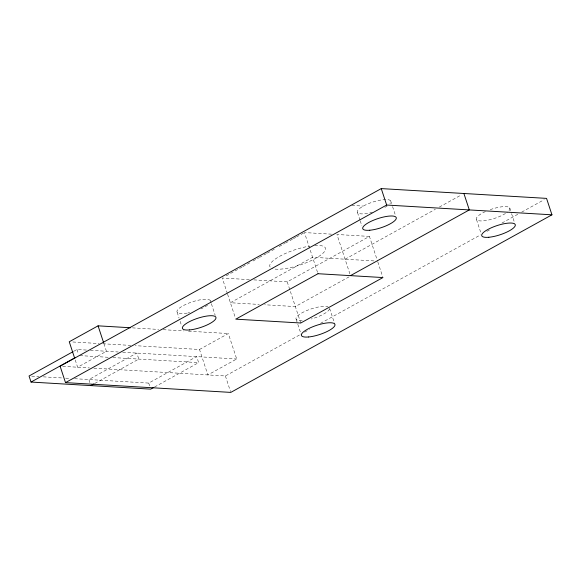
<?xml version="1.0" encoding="UTF-8"?>
<svg xmlns="http://www.w3.org/2000/svg" width="581" height="581" viewBox="0 0 581 581"><rect width="100%" height="100%" fill="white"/><g stroke="black" fill="none" stroke-linecap="round" stroke-linejoin="round"><path stroke-width="0.44" stroke-dasharray="2.9 2.18" d="M73.838 351.236L76.983 349.501L86.801 350.082M226.22 275.837L242.023 267.093M242.814 266.657L249.924 262.728M253.091 260.978L258.625 257.92M259.409 257.485L266.526 253.548M267.318 253.113L276.011 248.305M279.17 246.555L284.705 243.497M285.496 243.061L292.606 239.125M293.398 238.689L295.765 237.375M296.557 236.939L303.674 233.01M94.805 383.424L138.808 359.094L136.818 353.037L88.886 379.546L89.881 382.574M253.846 279.889L287.225 281.865L369.422 236.416L377.548 261.123M345.063 259.206L435.38 209.262M439.345 207.068L461.525 194.802M199.501 349.479L228.318 333.545L236.692 358.993L207.875 374.934L199.501 349.479L135.286 345.68M74.593 378.696L148.721 383.082L196.654 356.581L198.644 362.631L154.64 386.968M349.094 276.854L295.351 306.572L264.675 304.764M93.904 368.187L225.392 375.965L299.89 334.772M304.647 332.143L309.397 329.514M320.494 323.377L480.581 234.855M486.922 231.354L490.088 229.597M501.977 223.024L517.802 214.28M521.68 212.13L544.215 199.668M351.832 205.405L363.307 206.088M331.526 234.172L304.459 232.567L317.989 273.716M369.422 236.416L336.944 234.492L350.198 274.813M373.939 260.913L312.585 257.281L230.388 302.73L259.264 304.437M249.336 279.621L222.269 278.023L227.309 293.361M132.446 327.873L158.671 329.427M163.196 329.688L184.003 330.923M188.52 331.192L228.318 333.545M72.872 341.991L99.104 343.538M102.721 343.756L130.761 345.412M90.375 350.292L118.197 351.984M122.722 352.253L236.692 358.993M79.866 355.608L108.444 357.3M112.91 357.562L198.644 362.631M62.726 366.342L89.38 367.918M31.73 376.161L38.876 376.582M43.343 376.851L62.094 377.962M65.668 378.173L70.134 378.434M509.69 207.896L511.309 212.828M511.578 213.648L514.817 223.511M476.522 219.64L480.843 232.785M390.679 200.859L392.298 205.783M392.567 206.604L395.269 214.825M377.817 261.944L382.944 277.558M357.511 212.595L359.937 219.988M360.213 220.809L361.832 225.74M329.623 308.438L334.758 324.045M287.225 281.865L300.755 323.007M296.187 319.354L297.537 323.464M297.806 324.285L301.321 334.968M227.592 294.211L235.523 318.344M210.344 300.573L211.157 303.042M211.426 303.863L215.21 315.367M225.392 375.965L230.526 391.579M177.176 312.317L179.064 318.068M180.146 321.351L181.497 325.462M148.721 383.082L149.716 386.111M103.926 343.654L106.439 351.287L77.622 367.228L75.109 359.588M76.983 349.501L78.471 354.04M314.713 245.523A29.275 8.018 -18.2 0 1 315.084 258.639A29.275 8.018 -18.2 0 1 272.322 268.502M270.15 267.064A29.275 8.018 -18.2 0 1 280.841 255.691A29.275 8.018 -18.2 0 1 309.804 246.09M372.581 212.232A17.648 4.837 -18.2 0 1 357.526 210.83A17.648 4.837 -18.2 0 1 378.492 200.503A17.648 4.837 -18.2 0 1 389.895 203.706M387.193 205.957A17.648 4.837 -18.2 0 1 384.876 207.366M490.226 209.639A17.648 4.837 -18.2 0 1 507.322 206.763A17.648 4.837 -18.2 0 1 506.864 212.537M505.485 213.467A17.648 4.837 -18.2 0 1 479.499 220.86A17.648 4.837 -18.2 0 1 486.028 211.302M329.536 308.881A17.648 4.837 -18.2 0 1 311.256 318.991M302.2 320.618A17.648 4.837 -18.2 0 1 302.41 312.614A17.648 4.837 -18.2 0 1 328.047 306.746M207.519 305.214A17.648 4.837 -18.2 0 1 200.83 308.91M189.638 312.6A17.648 4.837 -18.2 0 1 187.961 312.956M187.147 313.101A17.648 4.837 -18.2 0 1 177.677 309.804A17.648 4.837 -18.2 0 1 197.017 300.493A17.648 4.837 -18.2 0 1 210.525 301.844"/><path stroke-width="0.87" d="M130.631 327.764L98.073 325.839L69.255 341.773L74.557 357.896M73.053 351.672L29.05 376.001L31.04 382.058L150.711 389.139L153.856 387.404M31.04 382.058L75.043 357.729M381.252 188.6L60.104 366.19L65.5 382.618L230.795 392.4L551.95 214.81L546.547 198.382L381.252 188.6L386.655 205.035L551.95 214.81M65.5 382.618L386.655 205.035M90.876 385.595L94.02 383.859M350.466 275.634L469.303 209.923L463.899 193.488M98.073 325.839L103.65 342.805M317.989 273.716L235.792 319.165L300.755 323.007L382.944 277.558L317.989 273.716M488.817 237.266A17.648 4.837 -18.2 0 0 515.267 225.595A17.648 4.837 -18.2 0 0 491.432 227.73A17.648 4.837 -18.2 0 0 488.817 237.266M369.806 230.229A17.648 4.837 -18.2 0 0 396.257 218.558A17.648 4.837 -18.2 0 0 372.421 220.693A17.648 4.837 -18.2 0 0 369.806 230.229M308.482 336.987A17.648 4.837 -18.2 0 0 334.939 325.316A17.648 4.837 -18.2 0 0 311.096 327.452A17.648 4.837 -18.2 0 0 308.482 336.987M189.471 329.943A17.648 4.837 -18.2 0 0 215.929 318.272A17.648 4.837 -18.2 0 0 192.086 320.414A17.648 4.837 -18.2 0 0 189.471 329.943"/></g></svg>
